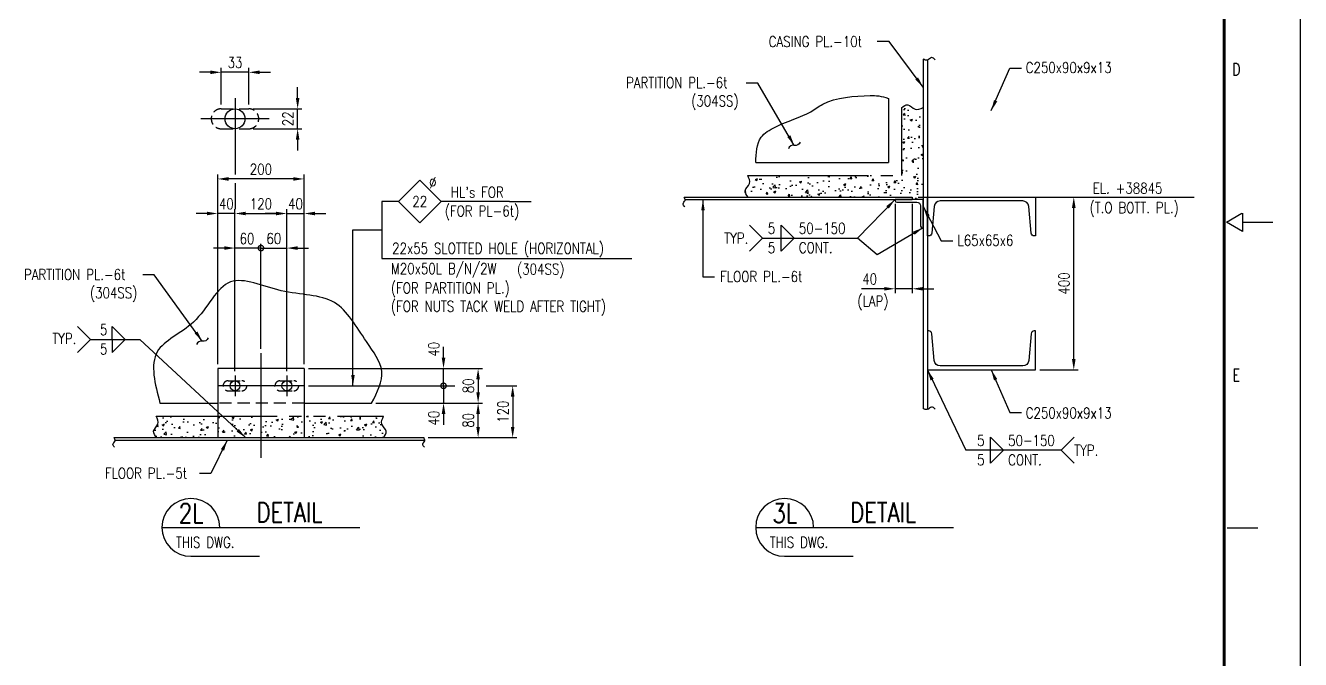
# Model space of a CAD drawing. Header units: millimetres. Extents: x 0 to 134087, y -49114 to 20834.
# Drawn here: x 74749 to 82127, y -24781 to -21112 of the extents above; entities that cross this region are included whole.
import ezdxf
from ezdxf.enums import TextEntityAlignment as Align

# ---------------------------------------------------------------- set-up
doc = ezdxf.new("R2010")
doc.units = ezdxf.units.MM
doc.header["$LTSCALE"] = 35
for name, pattern in [('JNK-CENTER', [34, 30, -1.5, 1, -1.5]), ('JNK-HIDDEN', [3, 2, -1]), ('PHA', [30, 20, -2, 2, -2, 2, -2])]:
    doc.linetypes.add(name, pattern=pattern)
for name, color, linetype in [('CEN-R', 1, 'JNK-CENTER'), ('CON-C', 4, 'Continuous'), ('CON-G', 3, 'Continuous'), ('CON-W', 7, 'Continuous'), ('CON-Y', 2, 'Continuous'), ('Dim-W', 7, 'Continuous'), ('HID-Y', 2, 'JNK-HIDDEN'), ('HL', 7, 'Continuous'), ('PAN-W', 6, 'PHA'), ('STL-OBJT', 7, 'Continuous'), ('TXT-Y', 2, 'Continuous')]:
    doc.layers.add(name, color=color, linetype=linetype)
doc.layers.add('CONT-G', color=3, linetype='Continuous', lineweight=25)
doc.styles.add('ROMANS', font='ROMANS.shx', dxfattribs={"width": 0.8})
doc.styles.add('SIMPLEX', font='simplex.shx', dxfattribs={"width": 0.8})
doc.dimstyles.new('DIM25', dxfattribs={"dimscale": 25, "dimtxt": 2.5, "dimasz": 2.5, "dimexe": 1, "dimexo": 1, "dimgap": 1, "dimtad": 1, "dimdec": 1, "dimdsep": 46, "dimtxsty": 'SIMPLEX', "dimcen": 0, "dimclrt": 2, "dimazin": 2, "dimtfac": 1, "dimtdec": 1, "dimtix": 1, "dimtmove": 2, "dimatfit": 0, "dimfxl": 0.18, "dimtolj": 1, "dimtzin": 0, "dimarcsym": 0})
doc.dimstyles.new('DIM25x2.5', dxfattribs={"dimscale": 25, "dimtxt": 2.5, "dimasz": 2.5, "dimexe": 1, "dimexo": 1, "dimgap": 1, "dimtad": 1, "dimdec": 1, "dimlfac": 0.4, "dimdsep": 46, "dimtxsty": 'SIMPLEX', "dimcen": 0, "dimclrt": 2, "dimazin": 2, "dimtfac": 1, "dimtdec": 1, "dimtix": 1, "dimtmove": 2, "dimatfit": 0, "dimfxl": 0.18, "dimtolj": 1, "dimtzin": 0, "dimarcsym": 0})
doc.dimstyles.new('DIM25x5', dxfattribs={"dimscale": 25, "dimtxt": 2.5, "dimasz": 2.5, "dimexe": 1, "dimexo": 1, "dimgap": 1, "dimtad": 1, "dimdec": 1, "dimlfac": 0.2, "dimdsep": 46, "dimtxsty": 'SIMPLEX', "dimcen": 0, "dimclrt": 2, "dimazin": 2, "dimtfac": 1, "dimtdec": 1, "dimtix": 1, "dimtmove": 2, "dimatfit": 0, "dimfxl": 0.18, "dimtolj": 1, "dimtzin": 0, "dimarcsym": 0})

# ---------------------------------------------------------------- blocks, each defined once
blk = doc.blocks.new('TITLE')
at = {"color": 7}
for p, q in [((841, 0), (841, 594.85)), ((823.88, 301.14), (827.42, 303.26)), ((827.56, 299.02), (823.88, 301.14)), ((827.56, 303.26), (827.56, 299.02)), ((827.56, 301.14), (834.63, 301.14)), ((824.02, 230.41), (831.1, 230.41))]:
    blk.add_line(p, q, dxfattribs=at)
at = {"color": 7, "const_width": 0.707}
blk.add_lwpolyline([(823.32, 17.33), (823.32, 577.17)], dxfattribs=at)
at = {"color": 7, "style": 'ROMANS', "width": 0.7}
for s, p in [('D', (826.15, 336.51)), ('E', (826.15, 265.77))]:
    blk.add_text(s, height=2.83, dxfattribs=at).set_placement(p, align=Align.MIDDLE)
blk = doc.blocks.new('*D1405')
at = {"layer": 'DEFPOINTS', "color": 0, "transparency": 16777216}
for p in [(79780.4, -22120.1), (79880.4, -22120.1), (79780.4, -22635.9)]:
    blk.add_point(p, dxfattribs=at)
at = {"layer": 'Dim-W', "color": 0, "lineweight": -2, "transparency": 16777216}
for p, q in [((79780.4, -22145.1), (79780.4, -22660.9)), ((79880.4, -22145.1), (79880.4, -22660.9)), ((79717.9, -22635.9), (79655.4, -22635.9)), ((79880.4, -22635.9), (79780.4, -22635.9)), ((79942.9, -22635.9), (80005.4, -22635.9))]:
    blk.add_line(p, q, dxfattribs=at)
at = {"layer": 'Dim-W', "color": 0, "transparency": 16777216}
for points in [[(79717.9, -22625.5), (79717.9, -22646.3), (79780.4, -22635.9)], [(79942.9, -22625.5), (79942.9, -22646.3), (79880.4, -22635.9)]]:
    blk.add_solid(points, dxfattribs=at)
at = {"layer": 'Dim-W', "color": 2, "transparency": 16777216, "insert": (79633.8, -22579.6), "char_height": 62.5, "attachment_point": 5, "style": 'SIMPLEX'}
blk.add_mtext('\\A1;40', dxfattribs=at)
blk = doc.blocks.new('SECTITLE')
at = {"layer": 'CON-G'}
for p, q in [((-1.7, 0), (44.1, 0)), ((5, -6.7), (20.86, -6.7))]:
    blk.add_line(p, q, dxfattribs=at)
blk.add_arc((5, 0), 6.7, 0, 270, dxfattribs=at)
at = {"layer": 'CON-C', "style": 'SIMPLEX', "width": 0.8}
for tag, p in [('A', (5.06, 1.04)), ('ELEVATION', (27.83, 1.22))]:
    blk.add_attdef(tag, text='', height=4.5, dxfattribs=at).set_placement(p, align=Align.CENTER)
at = {"layer": 'CON-Y', "style": 'SIMPLEX', "width": 0.8}
blk.add_attdef('H0000-0000', (1.54, -4.72), '', height=2.5, dxfattribs=at)
blk.add_attdef('SCALE', text='', height=2.5, dxfattribs=at).set_placement((44.9, -3.72), align=Align.RIGHT)
blk = doc.blocks.new('*D1362')
at = {"layer": 'DEFPOINTS', "color": 0, "transparency": 16777216}
for p in [(76261.1, -22200.3), (75961.1, -23137.3), (76261.1, -23137.3)]:
    blk.add_point(p, dxfattribs=at)
at = {"layer": 'Dim-W', "color": 0, "lineweight": -2, "transparency": 16777216}
for p, q in [((75961.1, -23112.3), (75961.1, -22175.3)), ((76023.6, -22200.3), (76198.6, -22200.3)), ((76261.1, -23112.3), (76261.1, -22175.3))]:
    blk.add_line(p, q, dxfattribs=at)
at = {"layer": 'Dim-W', "color": 0, "transparency": 16777216}
for points in [[(76023.6, -22189.9), (76023.6, -22210.7), (75961.1, -22200.3)], [(76198.6, -22189.9), (76198.6, -22210.7), (76261.1, -22200.3)]]:
    blk.add_solid(points, dxfattribs=at)
at = {"layer": 'Dim-W', "color": 2, "transparency": 16777216, "insert": (76111.1, -22144), "char_height": 62.5, "attachment_point": 5, "style": 'SIMPLEX'}
blk.add_mtext('\\A1;120', dxfattribs=at)
blk = doc.blocks.new('*D1363')
at = {"layer": 'DEFPOINTS', "color": 0, "transparency": 16777216}
for p in [(76361.1, -22200.3), (76261.1, -23137.3), (76361.1, -23097.3)]:
    blk.add_point(p, dxfattribs=at)
at = {"layer": 'Dim-W', "color": 0, "lineweight": -2, "transparency": 16777216}
for p, q in [((76198.6, -22200.3), (76136.1, -22200.3)), ((76261.1, -23112.3), (76261.1, -22175.3)), ((76261.1, -22200.3), (76361.1, -22200.3)), ((76361.1, -23072.3), (76361.1, -22175.3)), ((76423.6, -22200.3), (76486.1, -22200.3))]:
    blk.add_line(p, q, dxfattribs=at)
at = {"layer": 'Dim-W', "color": 0, "transparency": 16777216}
for points in [[(76198.6, -22189.9), (76198.6, -22210.7), (76261.1, -22200.3)], [(76423.6, -22189.9), (76423.6, -22210.7), (76361.1, -22200.3)]]:
    blk.add_solid(points, dxfattribs=at)
at = {"layer": 'Dim-W', "color": 2, "transparency": 16777216, "insert": (76311.1, -22144), "char_height": 62.5, "attachment_point": 5, "style": 'SIMPLEX'}
blk.add_mtext('\\A1;40', dxfattribs=at)
blk = doc.blocks.new('*D1364')
at = {"layer": 'DEFPOINTS', "color": 0, "transparency": 16777216}
for p in [(75861.1, -22200.3), (75861.1, -23097.3), (75961.1, -23137.3)]:
    blk.add_point(p, dxfattribs=at)
at = {"layer": 'Dim-W', "color": 0, "lineweight": -2, "transparency": 16777216}
for p, q in [((75798.6, -22200.3), (75736.1, -22200.3)), ((75861.1, -23072.3), (75861.1, -22175.3)), ((75961.1, -22200.3), (75861.1, -22200.3)), ((75961.1, -23112.3), (75961.1, -22175.3)), ((76023.6, -22200.3), (76086.1, -22200.3))]:
    blk.add_line(p, q, dxfattribs=at)
at = {"layer": 'Dim-W', "color": 0, "transparency": 16777216}
for points in [[(75798.6, -22189.9), (75798.6, -22210.7), (75861.1, -22200.3)], [(76023.6, -22189.9), (76023.6, -22210.7), (75961.1, -22200.3)]]:
    blk.add_solid(points, dxfattribs=at)
at = {"layer": 'Dim-W', "color": 2, "transparency": 16777216, "insert": (75911.1, -22144), "char_height": 62.5, "attachment_point": 5, "style": 'SIMPLEX'}
blk.add_mtext('\\A1;40', dxfattribs=at)
blk = doc.blocks.new('*D1365')
at = {"layer": 'DEFPOINTS', "color": 0, "transparency": 16777216}
for p in [(76261.1, -22400.3), (76111.1, -23007.7), (76261.1, -23137.3)]:
    blk.add_point(p, dxfattribs=at)
at = {"layer": 'Dim-W', "color": 0, "lineweight": -2, "transparency": 16777216}
for p, q in [((76111.1, -22400.3), (76048.6, -22400.3)), ((76111.1, -22982.7), (76111.1, -22375.3)), ((76111.1, -22400.3), (76261.1, -22400.3)), ((76261.1, -23112.3), (76261.1, -22375.3)), ((76323.6, -22400.3), (76386.1, -22400.3))]:
    blk.add_line(p, q, dxfattribs=at)
at = {"layer": 'Dim-W', "color": 0, "transparency": 16777216}
blk.add_solid([(76323.6, -22389.9), (76323.6, -22410.7), (76261.1, -22400.3)], dxfattribs=at)
at = {"layer": 'Dim-W', "color": 2, "transparency": 16777216, "insert": (76185.9, -22344.9), "char_height": 62.5, "attachment_point": 5, "style": 'SIMPLEX'}
blk.add_mtext('\\A1;60', dxfattribs=at)
blk = doc.blocks.new('_None')
blk = doc.blocks.new('_DotSmall')
at = {"color": 0, "linetype": 'ByBlock', "const_width": 0.5}
blk.add_lwpolyline([(-0.0625, 0, 1), (0.0625, 0, 1)], format="xyb", close=True, dxfattribs=at)
blk = doc.blocks.new('*D1366')
at = {"layer": 'DEFPOINTS', "color": 0, "transparency": 16777216}
for p in [(75961.1, -22400.3), (76111.1, -23007.7), (75961.1, -23137.3)]:
    blk.add_point(p, dxfattribs=at)
at = {"layer": 'Dim-W', "color": 0, "lineweight": -2, "transparency": 16777216}
for p, q in [((75898.6, -22400.3), (75836.1, -22400.3)), ((75961.1, -23112.3), (75961.1, -22375.3)), ((76111.1, -22400.3), (75961.1, -22400.3)), ((76111.1, -22982.7), (76111.1, -22375.3)), ((76111.1, -22400.3), (76173.6, -22400.3))]:
    blk.add_line(p, q, dxfattribs=at)
at = {"layer": 'Dim-W', "color": 0, "transparency": 16777216}
blk.add_solid([(75898.6, -22389.9), (75898.6, -22410.7), (75961.1, -22400.3)], dxfattribs=at)
at = {"layer": 'Dim-W', "color": 0, "lineweight": -2, "transparency": 16777216, "xscale": 62.5, "yscale": 62.5, "zscale": 62.5, "rotation": 180}
blk.add_blockref('_DotSmall', (76111.1, -22400.3), dxfattribs=at)
at = {"layer": 'Dim-W', "color": 2, "transparency": 16777216, "insert": (76030.5, -22346), "char_height": 62.5, "attachment_point": 5, "style": 'SIMPLEX'}
blk.add_mtext('\\A1;60', dxfattribs=at)
blk = doc.blocks.new('*D1367')
at = {"layer": 'DEFPOINTS', "color": 0, "transparency": 16777216}
for p in [(75861.1, -22000.3), (75861.1, -23097.3), (76361.1, -23097.3)]:
    blk.add_point(p, dxfattribs=at)
at = {"layer": 'Dim-W', "color": 0, "lineweight": -2, "transparency": 16777216}
for p, q in [((75861.1, -23072.3), (75861.1, -21975.3)), ((76361.1, -23072.3), (76361.1, -21975.3)), ((76298.6, -22000.3), (75923.6, -22000.3))]:
    blk.add_line(p, q, dxfattribs=at)
at = {"layer": 'Dim-W', "color": 0, "transparency": 16777216}
for points in [[(75923.6, -21989.9), (75923.6, -22010.7), (75861.1, -22000.3)], [(76298.6, -21989.9), (76298.6, -22010.7), (76361.1, -22000.3)]]:
    blk.add_solid(points, dxfattribs=at)
at = {"layer": 'Dim-W', "color": 2, "transparency": 16777216, "insert": (76111.1, -21944), "char_height": 62.5, "attachment_point": 5, "style": 'SIMPLEX'}
blk.add_mtext('\\A1;200', dxfattribs=at)
blk = doc.blocks.new('*D1438')
at = {"layer": 'DEFPOINTS', "color": 0, "transparency": 16777216}
for p in [(76361.1, -23097.3), (76751.7, -23297.3), (77367.9, -23297.3)]:
    blk.add_point(p, dxfattribs=at)
at = {"layer": 'Dim-W', "color": 0, "lineweight": -2, "transparency": 16777216}
for p, q in [((76386.1, -23097.3), (77392.9, -23097.3)), ((77367.9, -23159.8), (77367.9, -23234.8)), ((76776.7, -23297.3), (77392.9, -23297.3))]:
    blk.add_line(p, q, dxfattribs=at)
at = {"layer": 'Dim-W', "color": 0, "transparency": 16777216}
for points in [[(77357.4, -23159.8), (77378.3, -23159.8), (77367.9, -23097.3)], [(77357.4, -23234.8), (77378.3, -23234.8), (77367.9, -23297.3)]]:
    blk.add_solid(points, dxfattribs=at)
at = {"layer": 'Dim-W', "color": 2, "transparency": 16777216, "insert": (77311.6, -23197.3), "char_height": 62.5, "attachment_point": 5, "rotation": 90, "style": 'SIMPLEX'}
blk.add_mtext('\\A1;80', dxfattribs=at)
blk = doc.blocks.new('*D1368')
at = {"layer": 'DEFPOINTS', "color": 0, "transparency": 16777216}
for p in [(76361.1, -23197.3), (76751.7, -23297.3), (77167.9, -23297.3)]:
    blk.add_point(p, dxfattribs=at)
at = {"layer": 'Dim-W', "color": 0, "lineweight": -2, "transparency": 16777216}
for p, q in [((77167.9, -23197.3), (77167.9, -23134.8)), ((76386.1, -23197.3), (77192.9, -23197.3)), ((77167.9, -23197.3), (77167.9, -23297.3)), ((76776.7, -23297.3), (77192.9, -23297.3)), ((77167.9, -23359.8), (77167.9, -23422.3))]:
    blk.add_line(p, q, dxfattribs=at)
at = {"layer": 'Dim-W', "color": 0, "transparency": 16777216}
blk.add_solid([(77157.4, -23359.8), (77178.3, -23359.8), (77167.9, -23297.3)], dxfattribs=at)
at = {"layer": 'Dim-W', "color": 2, "transparency": 16777216, "insert": (77111.6, -23384.5), "char_height": 62.5, "attachment_point": 5, "rotation": 90, "style": 'SIMPLEX'}
blk.add_mtext('\\A1;40', dxfattribs=at)
blk = doc.blocks.new('*D1369')
at = {"layer": 'DEFPOINTS', "color": 0, "transparency": 16777216}
for p in [(76361.1, -23097.3), (77167.9, -23097.3), (76361.1, -23197.3)]:
    blk.add_point(p, dxfattribs=at)
at = {"layer": 'Dim-W', "color": 0, "lineweight": -2, "transparency": 16777216}
for p, q in [((77167.9, -23034.8), (77167.9, -22972.3)), ((76386.1, -23097.3), (77192.9, -23097.3)), ((77167.9, -23197.3), (77167.9, -23097.3)), ((76386.1, -23197.3), (77192.9, -23197.3)), ((77167.9, -23197.3), (77167.9, -23259.8))]:
    blk.add_line(p, q, dxfattribs=at)
at = {"layer": 'Dim-W', "color": 0, "transparency": 16777216}
blk.add_solid([(77157.4, -23034.8), (77178.3, -23034.8), (77167.9, -23097.3)], dxfattribs=at)
at = {"layer": 'Dim-W', "color": 0, "lineweight": -2, "transparency": 16777216, "xscale": 62.5, "yscale": 62.5, "zscale": 62.5, "rotation": 90}
blk.add_blockref('_DotSmall', (77167.9, -23197.3), dxfattribs=at)
at = {"layer": 'Dim-W', "color": 2, "transparency": 16777216, "insert": (77111.6, -22986), "char_height": 62.5, "attachment_point": 5, "rotation": 90, "style": 'SIMPLEX'}
blk.add_mtext('\\A1;40', dxfattribs=at)
blk = doc.blocks.new('BOLTHOLE')
at = {"layer": 'CON-W'}
blk.add_line((25.7, 0), (9.9, 0), dxfattribs=at)
blk.add_lwpolyline([(0, 0), (4.95, 4.95), (9.9, 0), (4.95, -4.95)], close=True, dxfattribs=at)
at = {"layer": 'CON-Y', "style": 'SIMPLEX', "width": 0.8}
for s, p in [('%%C', (8.81, 3.12)), ("HL's FOR", (24.37, 0.9))]:
    blk.add_text(s, height=2.5, dxfattribs=at).set_placement(p, align=Align.RIGHT)
blk.add_attdef('4', text='', height=2.5, dxfattribs=at).set_placement((-0.69, 0.87), align=Align.RIGHT)
blk.add_attdef('22', text='', height=2.5, dxfattribs=at).set_placement((4.95, 0), align=Align.MIDDLE_CENTER)
blk = doc.blocks.new('*D1370')
at = {"layer": 'DEFPOINTS', "color": 0, "transparency": 16777216}
for p in [(76751.7, -23297.3), (77367.9, -23297.3), (77053.8, -23497.3)]:
    blk.add_point(p, dxfattribs=at)
at = {"layer": 'Dim-W', "color": 0, "lineweight": -2, "transparency": 16777216}
for p, q in [((76776.7, -23297.3), (77392.9, -23297.3)), ((77367.9, -23434.8), (77367.9, -23359.8)), ((77078.8, -23497.3), (77392.9, -23497.3))]:
    blk.add_line(p, q, dxfattribs=at)
at = {"layer": 'Dim-W', "color": 0, "transparency": 16777216}
for points in [[(77357.4, -23359.8), (77378.3, -23359.8), (77367.9, -23297.3)], [(77357.4, -23434.8), (77378.3, -23434.8), (77367.9, -23497.3)]]:
    blk.add_solid(points, dxfattribs=at)
at = {"layer": 'Dim-W', "color": 2, "transparency": 16777216, "insert": (77311.6, -23397.3), "char_height": 62.5, "attachment_point": 5, "rotation": 90, "style": 'SIMPLEX'}
blk.add_mtext('\\A1;80', dxfattribs=at)
blk = doc.blocks.new('*D1439')
at = {"layer": 'DEFPOINTS', "color": 0, "transparency": 16777216}
for p in [(76361.1, -23197.3), (77053.8, -23497.3), (77567.9, -23497.3)]:
    blk.add_point(p, dxfattribs=at)
at = {"layer": 'Dim-W', "color": 0, "lineweight": -2, "transparency": 16777216}
for p, q in [((76386.1, -23197.3), (77233.5, -23197.3)), ((77414.7, -23197.3), (77592.9, -23197.3)), ((77567.9, -23259.8), (77567.9, -23434.8)), ((77078.8, -23497.3), (77592.9, -23497.3))]:
    blk.add_line(p, q, dxfattribs=at)
at = {"layer": 'Dim-W', "color": 0, "transparency": 16777216}
for points in [[(77557.4, -23259.8), (77578.3, -23259.8), (77567.9, -23197.3)], [(77557.4, -23434.8), (77578.3, -23434.8), (77567.9, -23497.3)]]:
    blk.add_solid(points, dxfattribs=at)
at = {"layer": 'Dim-W', "color": 2, "transparency": 16777216, "insert": (77511.6, -23347.3), "char_height": 62.5, "attachment_point": 5, "rotation": 90, "style": 'SIMPLEX'}
blk.add_mtext('\\A1;120', dxfattribs=at)
blk = doc.blocks.new('*D1371')
at = {"layer": 'DEFPOINTS', "color": 0, "transparency": 16777216}
for p in [(75881.1, -21383.2), (75881.1, -21594.8), (76041.1, -21594.8)]:
    blk.add_point(p, dxfattribs=at)
at = {"layer": 'Dim-W', "color": 0, "lineweight": -2, "transparency": 16777216}
for p, q in [((75818.6, -21383.2), (75756.1, -21383.2)), ((75881.1, -21569.8), (75881.1, -21358.2)), ((76041.1, -21383.2), (75881.1, -21383.2)), ((76041.1, -21569.8), (76041.1, -21358.2)), ((76103.6, -21383.2), (76166.1, -21383.2))]:
    blk.add_line(p, q, dxfattribs=at)
at = {"layer": 'Dim-W', "color": 0, "transparency": 16777216}
for points in [[(75818.6, -21372.7), (75818.6, -21393.6), (75881.1, -21383.2)], [(76103.6, -21372.7), (76103.6, -21393.6), (76041.1, -21383.2)]]:
    blk.add_solid(points, dxfattribs=at)
at = {"layer": 'Dim-W', "color": 2, "transparency": 16777216, "insert": (75961.1, -21326.9), "char_height": 62.5, "attachment_point": 5, "style": 'SIMPLEX'}
blk.add_mtext('\\A1;33', dxfattribs=at)
blk = doc.blocks.new('*D1372')
at = {"layer": 'DEFPOINTS', "color": 0, "transparency": 16777216}
for p in [(76041.1, -21594.8), (76323.5, -21594.8), (76041.1, -21709.8)]:
    blk.add_point(p, dxfattribs=at)
at = {"layer": 'Dim-W', "color": 0, "lineweight": -2, "transparency": 16777216}
for p, q in [((76323.5, -21532.3), (76323.5, -21469.8)), ((76066.1, -21594.8), (76348.5, -21594.8)), ((76323.5, -21709.8), (76323.5, -21594.8)), ((76066.1, -21709.8), (76348.5, -21709.8)), ((76323.5, -21772.3), (76323.5, -21834.8))]:
    blk.add_line(p, q, dxfattribs=at)
at = {"layer": 'Dim-W', "color": 0, "transparency": 16777216}
for points in [[(76313.1, -21532.3), (76333.9, -21532.3), (76323.5, -21594.8)], [(76313.1, -21772.3), (76333.9, -21772.3), (76323.5, -21709.8)]]:
    blk.add_solid(points, dxfattribs=at)
at = {"layer": 'Dim-W', "color": 2, "transparency": 16777216, "insert": (76267.3, -21652.3), "char_height": 62.5, "attachment_point": 5, "rotation": 90, "style": 'SIMPLEX'}
blk.add_mtext('\\A1;22', dxfattribs=at)
blk = doc.blocks.new('*D1437')
at = {"layer": 'DEFPOINTS', "color": 0, "transparency": 16777216}
for p in [(80592.9, -22105.1), (80814.7, -22105.1), (80592.9, -23105.1)]:
    blk.add_point(p, dxfattribs=at)
at = {"layer": 'Dim-W', "color": 0, "lineweight": -2, "transparency": 16777216}
for p, q in [((80617.9, -22105.1), (80839.7, -22105.1)), ((80814.7, -23042.6), (80814.7, -22167.6)), ((80617.9, -23105.1), (80839.7, -23105.1))]:
    blk.add_line(p, q, dxfattribs=at)
at = {"layer": 'Dim-W', "color": 0, "transparency": 16777216}
for points in [[(80804.3, -22167.6), (80825.1, -22167.6), (80814.7, -22105.1)], [(80804.3, -23042.6), (80825.1, -23042.6), (80814.7, -23105.1)]]:
    blk.add_solid(points, dxfattribs=at)
at = {"layer": 'Dim-W', "color": 2, "transparency": 16777216, "insert": (80758.4, -22605.1), "char_height": 62.5, "attachment_point": 5, "rotation": 90, "style": 'SIMPLEX'}
blk.add_mtext('\\A1;400', dxfattribs=at)

msp = doc.modelspace()

# ---------------------------------------------------------------- hatches: boundary and pattern name
at = {"layer": 'CON-W'}
h = msp.add_hatch(dxfattribs=at)
h.set_pattern_fill('AR-CONC', color=256, scale=0.7, style=0)
h.set_pattern_definition([(50, (-78461.3, -224.05), (127.52927, -11.15736), [13.335, -146.685]), (355, (-78461.3, -224.05), (-24.66998, 133.73965), [10.668, -117.348]), (100.451, (-78450.68, -224.98), (102.85975, 122.58168), [11.333, -124.663]), (46.1842, (-78461.3, -188.49), (189.75533, -29.42963), [20.0025, -220.0275]), (96.6356, (-78445.5, -190.94), (166.18296, 173.1979), [16.9995, -186.9945]), (351.184, (-78461.3, -188.49), (166.18322, 173.19758), [16.002, -176.022]), (21, (-78443.52, -197.38), (106.130416, -71.58586), [13.335, -146.685]), (326, (-78443.52, -197.38), (43.26142, 128.93158), [10.668, -117.348]), (71.4514, (-78434.68, -203.34), (149.39154, 57.346), [11.333, -124.663]), (37.5, (-78461.305, -224.046), (2.162022, 59.188527), [0, -115.9256, 0, -119.126, 0, -117.7925]), (7.5, (-78461.305, -224.046), (46.773764, 70.126402), [0, -67.9196, 0, -113.2586, 0, -44.8945]), (327.5, (-78500.954, -224.046), (94.913417, -4.010121), [0, -44.45, 0, -138.684, 0, -184.023]), (317.5, (-78518.734, -224.05), (103.690427, 17.798544), [0, -57.785, 0, -92.1004, 0, -130.683])])
edge = h.paths.add_edge_path()
edge.add_spline(control_points=[(76821.159, -23372.3178), (76813.4843, -23388.4644), (76798.005, -23421.0314), (76848.756, -23457.2639), (76828.4335, -23484.8406), (76819.2385, -23497.3178)], knot_values=[0, 0, 0, 0, 57.441149434, 115.856165926, 164.12620918, 164.12620918, 164.12620918, 164.12620918], degree=3, periodic=0)
edge.add_line((76819.2385, -23497.3178), (76361.1424, -23497.3178))
edge.add_line((76361.1424, -23497.3178), (76361.1424, -23372.3178))
edge.add_line((76361.1424, -23372.3178), (76821.159, -23372.3178))
h.paths.add_polyline_path([(76361.1424, -23372.3178), (76361.1424, -23497.3178), (76111.1424, -23497.3178), (76111.1424, -23372.3178)])
h.paths.add_polyline_path([(76111.1424, -23372.3178), (76111.1424, -23497.3178), (75861.1424, -23497.3178), (75861.1424, -23372.3178)])
edge = h.paths.add_edge_path()
edge.add_line((75861.1424, -23372.3178), (75861.1424, -23497.3178))
edge.add_line((75861.1424, -23497.3178), (75506.9934, -23497.3178))
edge.add_spline(control_points=[(75506.9934, -23497.3178), (75497.7984, -23484.8406), (75477.4759, -23457.2639), (75528.2269, -23421.0314), (75512.7475, -23388.4644), (75505.0729, -23372.3178)], knot_values=[0, 0, 0, 0, 48.270043254, 106.685059746, 164.12620918, 164.12620918, 164.12620918, 164.12620918], degree=3, periodic=0)
edge.add_line((75505.0729, -23372.3178), (75861.1424, -23372.3178))
at = {"layer": 'Dim-W'}
h = msp.add_hatch(dxfattribs=at)
h.set_pattern_fill('AR-CONC', color=256, scale=0.7, style=0)
h.set_pattern_definition([(50, (-81054.66, 5734.83), (127.52927, -11.15736), [13.335, -146.685]), (355, (-81054.66, 5734.83), (-24.66998, 133.73965), [10.668, -117.348]), (100.451, (-81044.03, 5733.9), (102.85975, 122.58168), [11.333, -124.663]), (46.1842, (-81054.66, 5770.39), (189.75533, -29.42963), [20.0025, -220.0275]), (96.6356, (-81038.85, 5767.93), (166.18296, 173.19789), [16.9995, -186.9945]), (351.184, (-81054.66, 5770.39), (166.18322, 173.19758), [16.002, -176.022]), (21, (-81036.88, 5761.5), (106.130416, -71.58586), [13.335, -146.685]), (326, (-81036.88, 5761.5), (43.26142, 128.93158), [10.668, -117.348]), (71.4514, (-81028.04, 5755.53), (149.39154, 57.346), [11.333, -124.663]), (37.5, (-81054.66, 5734.826), (2.162022, 59.188527), [0, -115.9256, 0, -119.126, 0, -117.7925]), (7.5, (-81054.66, 5734.826), (46.773764, 70.126402), [0, -67.9196, 0, -113.2586, 0, -44.8945]), (327.5, (-81094.31, 5734.826), (94.913417, -4.010121), [0, -44.45, 0, -138.684, 0, -184.023]), (317.5, (-81112.09, 5734.826), (103.690427, 17.798544), [0, -57.785, 0, -92.1004, 0, -130.683])])
edge = h.paths.add_edge_path()
edge.add_spline(control_points=[(78927.7161, -21980.0718), (78935.3908, -21996.2184), (78950.8701, -22028.7854), (78900.1191, -22065.0179), (78920.4416, -22092.5946), (78929.6366, -22105.0718)], knot_values=[0, 0, 0, 0, 47.867624528, 96.546804939, 136.771840983, 136.771840983, 136.771840983, 136.771840983], degree=3, periodic=0)
edge.add_line((78929.6366, -22105.0718), (79880.3644, -22105.0718))
edge.add_line((79880.3644, -22105.0718), (79880.3644, -22120.0718))
edge.add_line((79880.3644, -22120.0718), (79880.3725, -22120.0718))
edge.add_line((79880.3725, -22120.0718), (79942.8644, -22120.0718))
edge.add_line((79942.8644, -22120.0718), (79942.8644, -21586.3814))
edge.add_spline(control_points=[(79942.8644, -21586.3814), (79926.7178, -21594.056), (79894.1509, -21609.5354), (79857.9184, -21558.7844), (79830.3416, -21579.1069), (79817.8644, -21588.3019)], knot_values=[0, 0, 0, 0, 47.867624528, 96.546804939, 136.771840983, 136.771840983, 136.771840983, 136.771840983], degree=3, periodic=0)
edge.add_line((79817.8644, -21588.3019), (79817.8644, -21980.0718))
edge.add_line((79817.8644, -21980.0718), (78927.7161, -21980.0718))

# ---------------------------------------------------------------- linework, layer by layer
for points in [[(79121.1635, -22267.3401), (79196.1635, -22342.3401), (79121.1635, -22417.3401)], [(80332.3034, -23494.9318), (80407.3034, -23569.9318), (80332.3034, -23644.9318)]]:
    msp.add_lwpolyline(points, close=True)
at = {"layer": 'CEN-R'}
for p, q in [((75961.1424, -21532.3087), (75961.1424, -21772.3115)), ((76158.6424, -21652.3101), (75763.6424, -21652.3101)), ((76111.1424, -23007.7063), (76111.1424, -23613.5997)), ((75961.1424, -23137.3171), (75961.1424, -23257.3185)), ((76261.1424, -23137.3171), (76261.1424, -23257.3185)), ((76361.1424, -23197.3178), (75862.3924, -23197.3178))]:
    msp.add_line(p, q, dxfattribs=at)
at = {"layer": 'CON-G'}
for p, q in [((79942.8644, -21306.4983), (79942.8644, -23328.4561)), ((79967.8644, -21312.5189), (79967.8644, -23334.4767)), ((79742.8644, -21535.2107), (79742.8644, -21905.0718)), ((78975.2495, -21905.0718), (79742.8644, -21905.0718)), ((78560.5416, -22105.0718), (79880.3644, -22105.0718)), ((78562.493, -22120.0718), (79880.3725, -22120.0718)), ((79880.3644, -22105.0718), (79880.3644, -22120.0718)), ((76361.1424, -23097.3178), (75861.1424, -23097.3178)), ((75861.1424, -23097.3178), (75861.1424, -23497.3178)), ((76361.1424, -23097.3178), (76361.1424, -23497.3178)), ((75526.9645, -23297.3178), (75861.1424, -23297.3178)), ((76361.1424, -23297.3178), (76751.7108, -23297.3178)), ((75261.803, -23497.3178), (77053.8412, -23497.3178)), ((75267.356, -23512.3178), (77059.3943, -23512.3178))]:
    msp.add_line(p, q, dxfattribs=at)
msp.add_lwpolyline([(79942.8644, -22120.0718), (79780.3644, -22120.0718), (79780.3644, -22125.0718, 0.414213562), (79790.3644, -22135.0718), (79906.6144, -22135.0718, -0.414213562), (79927.8644, -22156.3218), (79927.8644, -22272.5718, 0.414213562), (79937.8644, -22282.5718), (79942.8644, -22282.5718)], format="xyb", close=True, dxfattribs=at)
for centre, radius in [((75961.1424, -21652.3101), 57.5), ((75961.1424, -23197.3178), 28.75), ((76261.1424, -23197.3178), 28.75)]:
    msp.add_circle(centre, radius, dxfattribs=at)
at = {"layer": 'CON-W'}
for p, q in [((75961.1424, -21772.3115), (75961.1424, -21975.2806)), ((75961.1424, -22025.2806), (75961.1424, -22175.2806)), ((77549.158, -22130.8335), (77674.8116, -22130.8335)), ((79013.1722, -22342.3401), (79563.3052, -22342.3401)), ((80741.1823, -23569.9318), (80191.0493, -23569.9318))]:
    msp.add_line(p, q, dxfattribs=at)
for points in [[(79231.4283, -21787.1018, -0.4), (79197.3829, -21806.2671, 0.4), (79163.3376, -21825.4323, 0.4)], [(75806.1315, -22920.007, -0.4), (75772.0862, -22939.1722, 0.4), (75738.0409, -22958.3375, 0.4)]]:
    msp.add_lwpolyline(points, format="xyb", dxfattribs=at)
for points in [[(78938.1722, -22417.3401), (79013.1722, -22342.3401), (78938.1722, -22267.3401)], [(75050.0454, -22853.6917), (75125.0454, -22928.6917), (75050.0454, -23003.6917)], [(75250.3289, -22928.6917), (75250.3289, -22853.6917), (75325.3289, -22928.6917)], [(75250.3289, -22928.6917), (75250.3289, -23003.6917), (75325.3289, -22928.6917)], [(80816.1823, -23644.9318), (80741.1823, -23569.9318), (80816.1823, -23494.9318)]]:
    msp.add_lwpolyline(points, dxfattribs=at)
for points in [[(80012.8644, -21310.1154), (79991.9462, -21298.0644), (79966.626, -21312.9193), (79942.8644, -21306.4983)], [(76751.7108, -23297.3178), (76810.602, -23113.0467), (76722.0092, -22941.6502), (76536.8057, -22715.7559), (76229.1284, -22647.2561), (75934.9209, -22596.4727), (75720.9233, -22828.2348), (75511.3378, -23000.4019), (75526.9645, -23297.3178)], [(75506.9934, -23497.3178), (75490.3221, -23460.7102), (75515.4854, -23419.0392), (75505.0729, -23372.3178)], [(76819.2385, -23497.3178), (76835.9098, -23460.7102), (76810.7465, -23419.0392), (76821.159, -23372.3178)], [(80012.8644, -23332.0732), (79991.9462, -23320.0223), (79966.626, -23334.8771), (79942.8644, -23328.4561)], [(75264.6967, -23553.3178), (75255.0559, -23536.5833), (75266.9398, -23516.3271), (75261.803, -23497.3178)], [(77056.7349, -23553.3178), (77047.0942, -23536.5833), (77058.978, -23516.3271), (77053.8412, -23497.3178)]]:
    msp.add_spline(points, degree=3, dxfattribs=at)
msp.add_open_spline([(78975.2495, -21905.0718), (78976.5197, -21851.1356), (78978.6133, -21762.2354), (79122.0643, -21674.813), (79269.1001, -21634.7529), (79399.107, -21532.1233), (79590.6069, -21514.7168), (79701.5549, -21518.7283), (79742.8644, -21535.2107)], degree=3, knots=[0, 0, 0, 0, 149.433957522, 246.303895504, 463.973184724, 557.603368213, 834.358617559, 942.764494386, 942.764494386, 942.764494386, 942.764494386], dxfattribs=at)
at = {"layer": 'CONT-G'}
for points in [[(79967.8644, -22105.0718), (80592.8644, -22105.0718), (80592.8644, -22330.0718), (80585.2584, -22330.0718, -0.388878732), (80567.825, -22314.0971), (80554.3014, -22159.5214, 0.388878732), (80519.4346, -22127.5718), (80041.2942, -22127.5718, 0.388878732), (80006.4274, -22159.5214), (79992.9038, -22314.0971, -0.388878732), (79975.4704, -22330.0718), (79967.8644, -22330.0718)], [(79967.8644, -23105.0718), (80592.8644, -23105.0718), (80592.8644, -22880.0718), (80585.2584, -22880.0718, 0.388878732), (80567.825, -22896.0466), (80554.3014, -23050.6223, -0.388878732), (80519.4346, -23082.5718), (80041.2942, -23082.5718, -0.388878732), (80006.4274, -23050.6223), (79992.9038, -22896.0466, 0.388878732), (79975.4704, -22880.0718), (79967.8644, -22880.0718)]]:
    msp.add_lwpolyline(points, format="xyb", close=True, dxfattribs=at)
at = {"layer": 'Dim-W'}
for p, q in [((79914.3478, -22105.0718), (81510.7169, -22105.0718)), ((79655.3644, -22635.8742), (79585.6505, -22635.8742)), ((75125.0454, -22928.6917), (75410.4758, -22928.6917))]:
    msp.add_line(p, q, dxfattribs=at)
for points in [[(79817.8644, -21588.3019), (79854.4721, -21571.6306), (79896.143, -21596.7939), (79942.8644, -21586.3814)], [(78929.6366, -22105.0718), (78912.9653, -22068.4642), (78938.1286, -22026.7932), (78927.7161, -21980.0718)], [(78563.4353, -22161.0718), (78553.7945, -22144.3373), (78565.6784, -22124.0811), (78560.5416, -22105.0718)]]:
    msp.add_spline(points, degree=3, dxfattribs=at)
at = {"layer": 'HID-Y'}
for p, q in [((75881.1424, -21594.8101), (76041.1424, -21594.8101)), ((75881.1424, -21709.8101), (76041.1424, -21709.8101)), ((75921.1424, -23168.5678), (76001.1424, -23168.5678)), ((75921.1424, -23226.0678), (76001.1424, -23226.0678)), ((76221.1424, -23168.5678), (76301.1424, -23168.5678)), ((76221.1424, -23226.0678), (76301.1424, -23226.0678)), ((76361.1424, -23297.3178), (75861.1424, -23297.3178))]:
    msp.add_line(p, q, dxfattribs=at)
at = {"layer": 'HID-Y', "ltscale": 0.7}
for centre, radius, start, end in [((75881.1424, -21652.3101), 57.5, 90, 270), ((76041.1424, -21652.3101), 57.5, 270, 90), ((75921.1424, -23197.3178), 28.75, 90, 270), ((76001.1424, -23197.3178), 28.75, 270, 90), ((76221.1424, -23197.3178), 28.75, 90, 270), ((76301.1424, -23197.3178), 28.75, 270, 90)]:
    msp.add_arc(centre, radius, start, end, dxfattribs=at)
at = {"layer": 'PAN-W'}
for p, q in [((79817.8644, -21588.3019), (79817.8644, -21980.0718)), ((78927.7161, -21980.0718), (79817.8644, -21980.0718)), ((75505.0729, -23372.3178), (76821.159, -23372.3178))]:
    msp.add_line(p, q, dxfattribs=at)
at = {"layer": 'STL-OBJT'}
for p, q in [((80444.7615, -21358.6493), (80511.4954, -21358.6493)), ((76811.2603, -22130.8335), (76811.2603, -22460.3916)), ((76906.7369, -22130.8335), (76811.2603, -22130.8335)), ((76811.2603, -22460.3916), (78256.8445, -22460.3916)), ((78668.9777, -22567.0654), (78735.7117, -22567.0654)), ((80444.7615, -23351.4944), (80511.4954, -23351.4944))]:
    msp.add_line(p, q, dxfattribs=at)

# ---------------------------------------------------------------- block references
at = {"linetype": 'ByBlock', "xscale": 24.99999999749996, "yscale": 24.99999999749996, "zscale": 24.99999999749996}
msp.add_blockref('TITLE', (61101.6569, -29779.1804), dxfattribs=at)
at = {"layer": 'HL', "xscale": 25, "yscale": 25, "zscale": 25}
for p, values in [((75581.1424, -24016.4156), {'H0000-0000': 'THIS DWG.', 'A': '2L', 'ELEVATION': 'DETAIL'}), ((79016.7343, -24016.4156), {'H0000-0000': 'THIS DWG.', 'A': '3L', 'ELEVATION': 'DETAIL'})]:
    msp.add_blockref('SECTITLE', p, dxfattribs=at).add_auto_attribs(values)
at = {"layer": 'STL-OBJT'}
ref = msp.add_blockref('BOLTHOLE', (76906.7369, -22130.8335), dxfattribs=dict(at, xscale=25, yscale=25, zscale=25))
ref.add_attrib('22', '22', dxfattribs={"layer": 'CON-Y', "height": 62.5, "style": 'SIMPLEX', "width": 0.8}).set_placement((77030.4806, -22130.8335), align=Align.MIDDLE_CENTER)

# ---------------------------------------------------------------- texts
at = {"layer": 'CON-W', "color": 2, "style": 'SIMPLEX', "width": 0.8}
for p in [(75179.4517, -22903.6917), (75179.4517, -23016.1917)]:
    msp.add_text('5', height=62.5, dxfattribs=at).set_placement(p)
at = {"layer": 'TXT-Y', "color": 2, "style": 'SIMPLEX', "width": 0.8}
for s, p in [('CASING PL.-10t', (79049.5022, -21236.5635)), ('PARTITION PL.-6t', (78224.2833, -21474.7613)), ('(304SS)', (78601.0569, -21580.4232)), ('PARTITION PL.-6t', (74740.2705, -22584.9225)), ('(304SS)', (75121.7479, -22690.5843)), ('(LAP)', (79562.5794, -22738.256)), ('FLOOR PL.-5t', (75208.1939, -23734.4761))]:
    msp.add_text(s, height=62.5, rotation=360, dxfattribs=at).set_placement(p)
for s, p in [('C250x90x9x13', (80536.7413, -21387.0295)), ('L65x65x6', (80141.6469, -22386.7138)), ('(304SS)', (77593.395, -22553.3012)), ('FLOOR PL.-6t', (78768.5686, -22596.527)), ('C250x90x9x13', (80536.7413, -23385.6142))]:
    msp.add_text(s, height=62.5, dxfattribs=at).set_placement(p)
at = {"layer": 'TXT-Y', "style": 'SIMPLEX', "width": 0.8}
for s, p in [('EL. +38845', (80924.8039, -22085.4259)), ('(T.O BOTT. PL.)', (80905.956, -22197.9259)), ('(FOR PL-6t)', (77175.2761, -22217.4168)), ('5', (79044.3386, -22317.3401)), ('50-150', (79223.8155, -22317.3401)), ('22x55 SLOTTED HOLE (HORIZONTAL)', (76870.3887, -22432.8296)), ('5', (79044.3386, -22429.8401)), ('CONT.', (79223.8155, -22429.8401)), ('M20x50L B/N/2W', (76863.2931, -22550.6165)), ('(FOR PARTITION PL.)', (76863.2931, -22662.9063)), ('(FOR NUTS TACK WELD AFTER TIGHT)', (76863.2931, -22768.9031)), ('5', (80255.4785, -23544.9318)), ('50-150', (80434.9554, -23544.9318)), ('5', (80255.4785, -23657.4318)), ('CONT.', (80434.9554, -23657.4318))]:
    msp.add_text(s, height=62.5, dxfattribs=at).set_placement(p)
for p in [(78792.2159, -22342.8401), (74904.0891, -22923.4999), (80816.9005, -23570.4318)]:
    msp.add_text('TYP.', height=62.5, dxfattribs=at).set_placement(p, align=Align.MIDDLE_LEFT)

# ---------------------------------------------------------------- dimensions: what is measured, and where the dimension line sits
at = {"layer": 'Dim-W'}
for base, p1, p2, angle, text, picture, middle in [((75881.1424, -21383.1521), (76041.1424, -21594.8101), (75881.1424, -21594.8101), 180, '33', '*D1371', (75961.1424, -21326.9021)), ((76323.5149, -21594.8101), (76041.1424, -21709.8101), (76041.1424, -21594.8101), 90, '22', '*D1372', (76267.2649, -21652.3101))]:
    dim = msp.add_linear_dim(base=base, p1=p1, p2=p2, angle=angle, text=text, dimstyle='DIM25x5', dxfattribs=at)
    dim.commit()
    dim.dimension.update_dxf_attribs({"geometry": picture, "text_midpoint": middle})
for base, p1, p2, picture, middle in [((75861.1424, -22000.2806), (76361.1424, -23097.3178), (75861.1424, -23097.3178), '*D1367', (76111.1424, -21944.0306)), ((75861.1424, -22200.2806), (75961.1424, -23137.3171), (75861.1424, -23097.3178), '*D1364', (75911.1424, -22144.0306)), ((76261.1424, -22200.2806), (75961.1424, -23137.3171), (76261.1424, -23137.3171), '*D1362', (76111.1424, -22144.0306)), ((76361.1424, -22200.2806), (76261.1424, -23137.3171), (76361.1424, -23097.3178), '*D1363', (76311.1424, -22144.0306))]:
    dim = msp.add_linear_dim(base=base, p1=p1, p2=p2, dimstyle='DIM25x2.5', dxfattribs=at)
    dim.commit()
    dim.dimension.update_dxf_attribs({"geometry": picture, "text_midpoint": middle})
dim = msp.add_linear_dim(base=(79780.3644, -22635.8742), p1=(79880.3644, -22120.0718), p2=(79780.3644, -22120.0718), dimstyle='DIM25x2.5', dxfattribs=at)
dim.commit()
dim.dimension.update_dxf_attribs({"geometry": '*D1405', "text_midpoint": (79633.7741, -22579.6242), "dimtype": 160})
for base, p1, p2, angle, picture, middle in [((80814.6668, -22105.0718), (80592.8644, -23105.0718), (80592.8644, -22105.0718), 90, '*D1437', (80758.4168, -22605.0718)), ((77367.8642, -23297.3178), (76361.1424, -23097.3178), (76751.7108, -23297.3178), 270, '*D1438', (77311.6142, -23197.3178)), ((77567.8642, -23497.3178), (76361.1424, -23197.3178), (77053.8412, -23497.3178), 270, '*D1439', (77511.6142, -23347.3178)), ((77367.8642, -23297.3178), (77053.8412, -23497.3178), (76751.7108, -23297.3178), 90, '*D1370', (77311.6142, -23397.3178))]:
    dim = msp.add_linear_dim(base=base, p1=p1, p2=p2, angle=angle, dimstyle='DIM25x2.5', dxfattribs=at)
    dim.commit()
    dim.dimension.update_dxf_attribs({"geometry": picture, "text_midpoint": middle})
for base, p2, override, picture, middle in [((75961.1424, -22400.2806), (75961.1424, -23137.3171), {"dimblk1": 'DotSmall', "dimsah": 1}, '*D1366', (76030.4726, -22345.9671)), ((76261.1424, -22400.2806), (76261.1424, -23137.3171), {"dimblk1": 'None', "dimsah": 1}, '*D1365', (76185.9396, -22344.8956))]:
    dim = msp.add_linear_dim(base=base, p1=(76111.1424, -23007.7063), p2=p2, dimstyle='DIM25x2.5', override=override, dxfattribs=at)
    dim.commit()
    dim.dimension.update_dxf_attribs({"geometry": picture, "text_midpoint": middle, "dimtype": 160})
for base, p2, override, picture, middle in [((77167.8642, -23097.3178), (76361.1424, -23097.3178), {"dimblk1": 'DotSmall', "dimsah": 1}, '*D1369', (77111.6142, -22986.0132)), ((77167.8642, -23297.3178), (76751.7108, -23297.3178), {"dimblk1": 'None', "dimsah": 1}, '*D1368', (77111.6142, -23384.4894))]:
    dim = msp.add_linear_dim(base=base, p1=(76361.1424, -23197.3178), p2=p2, angle=270, dimstyle='DIM25x2.5', override=override, dxfattribs=at)
    dim.commit()
    dim.dimension.update_dxf_attribs({"geometry": picture, "text_midpoint": middle, "dimtype": 160})

# ---------------------------------------------------------------- leaders
msp.add_leader([(79967.8644, -23105.0718), (80191.0493, -23569.9318)], dimstyle='DIM25x2.5', override={"dimgap": 1, "dimtad": 0, "dimdec": 0, "dimtdec": 0, "dimtix": 0, "dimatfit": 2, "dimtfill": 1}, dxfattribs=at)
at = {"layer": 'STL-OBJT'}
for points in [[(79942.8644, -21468.6904), (79746.7728, -21205.8485), (79677.7368, -21205.8485)], [(80337.5796, -21605.0718), (80444.7615, -21358.6493)], [(79197.3829, -21806.2671), (78986.5586, -21445.2997), (78919.8247, -21445.2997)], [(78668.9777, -22120.0718), (78668.9777, -22567.0654)], [(79780.3644, -22120.0718), (79563.3052, -22342.3401)], [(79942.8644, -22160.05), (80047.672, -22358.3336), (80114.4059, -22358.3336)], [(76643.6899, -23197.3178), (76643.6899, -22295.6126), (76811.2603, -22295.6126)], [(79942.8644, -22282.5718), (79676.0731, -22438.8555), (79563.3052, -22342.3401)], [(75772.0862, -22939.1722), (75494.1295, -22555.4609), (75427.3955, -22555.4609)], [(76022.5399, -23497.3178), (75410.4758, -22928.6917)], [(80337.5796, -23105.0718), (80444.7615, -23351.4944)], [(75916.2408, -23512.3178), (75822.0339, -23705.0146), (75755.3, -23705.0146)]]:
    msp.add_leader(points, dimstyle='DIM25', dxfattribs=at)

doc.saveas('drawing.dxf')
